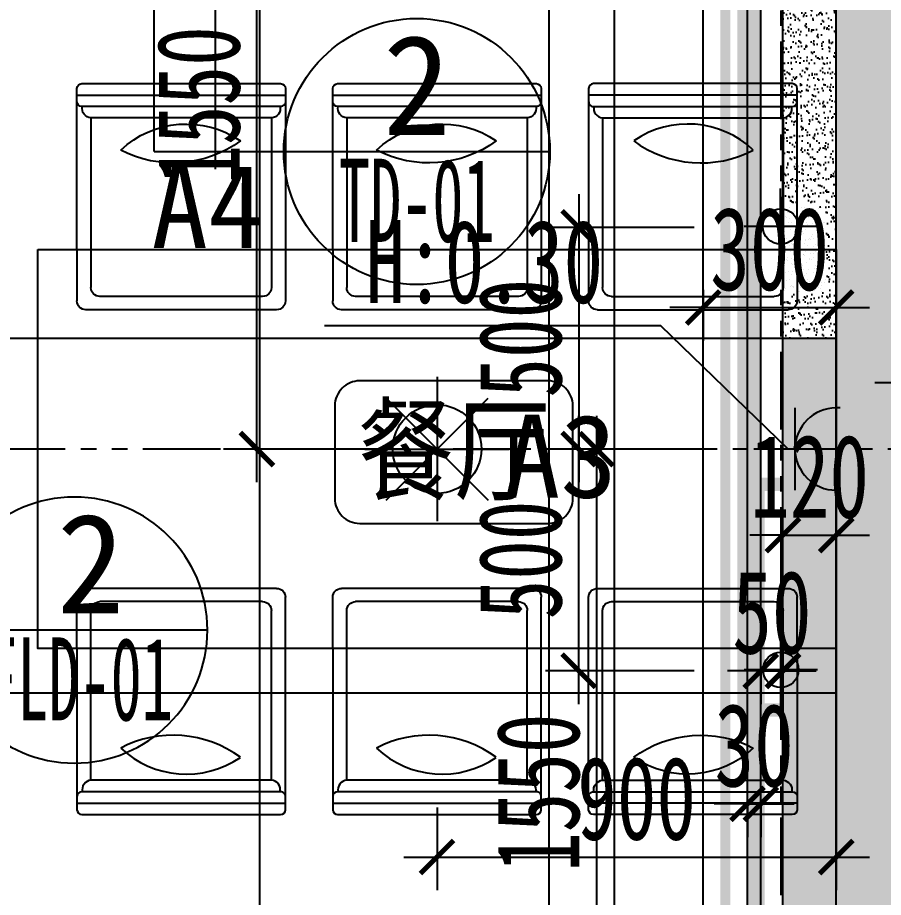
# Model space of a CAD drawing. Header units: millimetres. Extents: x -235126 to 312941, y -228449 to 114042.
# Drawn here: x -6197 to -4244, y -137798 to -135814 of the extents above; entities that cross this region are included whole.
import ezdxf
from ezdxf.enums import TextEntityAlignment as Align
from ezdxf.lldxf.tags import DXFTag

# ---------------------------------------------------------------- set-up
doc = ezdxf.new("R2010")
doc.units = ezdxf.units.MM
doc.header["$LTSCALE"] = 800
for name, pattern in [('CENTER2', [1.125, 0.75, -0.125, 0.125, -0.125]), ('DASH', [0.35, 0.25, -0.1]), ('PHANTOM2', [1.25, 0.625, -0.125, 0.125, -0.125, 0.125, -0.125])]:
    doc.linetypes.add(name, pattern=pattern)
doc.layers.get('DEFPOINTS').update_dxf_attribs({"color": 250})
for name, color, linetype in [('_WALL', 6, 'Continuous'), ('AR-NEWWALL-新砌间墙', 4, 'Continuous'), ('DD-EL', 3, 'Continuous'), ('EQUIP-插座', 3, 'Continuous'), ('EQUIP-照明', 3, 'Continuous'), ('FC-BHTACH1-地坪铺砌', 8, 'Continuous'), ('FF-FURN1-活动家具', 1, 'Continuous'), ('FF-TIXT-平面标注', 7, 'Continuous'), ('RC-DIM1-造型尺寸', 7, 'Continuous'), ('RC-DIM2-灯具尺寸', 7, 'Continuous'), ('RC-FIXTURE-天花造型', 1, 'Continuous'), ('RC-LIGHT-灯具', 2, 'Continuous'), ('RC-天花标高', 7, 'Continuous'), ('t景森a-砼', 6, 'Continuous'), ('WALL', 4, 'Continuous')]:
    doc.layers.add(name, color=color, linetype=linetype)
doc.styles.add('HZDX', font='isocp3.shx', dxfattribs={"width": 0.8, "bigfont": 'hzdx.shx'})
doc.styles.get("Standard").update_dxf_attribs({"font": 'arial.ttf'})
doc.styles.add('宋-ZY', font='')
doc.styles.add('宋-图框', font='', dxfattribs={"width": 0.7})
doc.styles.add('黑体', font='simhei.ttf', dxfattribs={"width": 0.8})
doc.styles.get('宋-ZY').set_extended_font_data('SimSun')
doc.styles.get('宋-图框').set_extended_font_data('SimSun')
tags = doc.linetypes.add('HIDDEN2', pattern=[0.1875, 0.125, -0.0625]).pattern_tags.tags
tags[6:7] = [DXFTag(74, 4), DXFTag(75, 0), DXFTag(340, '0'), DXFTag(46, 1.0), DXFTag(50, 0.0), DXFTag(44, 0.0), DXFTag(45, 0.0)]
tags[4:5] = [DXFTag(74, 4), DXFTag(75, 0), DXFTag(340, '0'), DXFTag(46, 1.0), DXFTag(50, 0.0), DXFTag(44, 0.0), DXFTag(45, 0.0)]
doc.dimstyles.new('1比75', dxfattribs={"dimscale": 75, "dimtxt": 2.5, "dimasz": 1, "dimexe": 1, "dimexo": 1.5, "dimgap": 0.5, "dimtad": 1, "dimdec": 0, "dimzin": 0, "dimdsep": 46, "dimtxsty": '宋-图框', "dimblk": 'ARCHTICK', "dimcen": 0.09, "dimdle": 1, "dimclrd": 8, "dimclre": 8, "dimclrt": 2, "dimadec": 0, "dimazin": 0, "dimtfac": 1, "dimtdec": 0, "dimtix": 1, "dimtmove": 2, "dimatfit": 3, "dimldrblk": 'DOT', "dimfxl": 1, "dimtolj": 1, "dimtzin": 0, "dimlwd": -1, "dimlwe": -1, "dimarcsym": 0})
doc.dimstyles.new('1：10', dxfattribs={"dimscale": 10, "dimtxt": 3.5, "dimasz": 1.5, "dimexe": 1.5, "dimexo": 1.5, "dimgap": 1.5, "dimtad": 1, "dimdec": 0, "dimzin": 0, "dimdsep": 46, "dimtxsty": 'Standard', "dimblk": 'ARCHTICK', "dimcen": 0, "dimdle": 1.5, "dimclrd": 8, "dimclre": 8, "dimclrt": 7, "dimadec": 0, "dimazin": 0, "dimtfac": 1, "dimtdec": 0, "dimtmove": 2, "dimatfit": 3, "dimldrblk": 'DOT', "dimfxl": 1, "dimtolj": 1, "dimtzin": 0, "dimarcsym": 0})
pattern_1 = [(37.5, (-7150.803, -143136.554), (-0.818914, 25.04871), [0, -19.76, 0, -22.1, 0, -21.125]), (7.5, (-7150.803, -143136.554), (23.0071, 36.6879), [0, -10.66, 0, -17.81, 0, -6.825]), (327.5, (-7166.793, -143136.554), (40.483844, 0.07357), [0, -6.5, 0, -23.4, 0, -30.55]), (317.5, (-7166.793, -143136.554), (39.07965, 11.40978), [0, -3.25, 0, -15.34, 0, -17.55])]

# ---------------------------------------------------------------- blocks, each defined once
blk = doc.blocks.new('_ArchTick')
at = {"color": 0, "linetype": 'ByBlock', "const_width": 0.15}
blk.add_lwpolyline([(-0.5, -0.5), (0.5, 0.5)], dxfattribs=at)
blk = doc.blocks.new('*D197')
at = {"layer": 'DEFPOINTS', "color": 8, "lineweight": -2, "transparency": 16777216}
for p, q in [((39107.3, 16163.3), (39107.3, 16280.2)), ((40907.3, 16163.3), (40907.3, 16280.2)), ((39092.3, 16265.2), (40922.3, 16265.2))]:
    blk.add_line(p, q, dxfattribs=at)
at = {"layer": 'DEFPOINTS', "color": 0, "transparency": 16777216}
for p in [(40907.3, 16265.2), (39107.3, 16148.3), (40907.3, 16148.3)]:
    blk.add_point(p, dxfattribs=at)
at = {"layer": 'DEFPOINTS', "color": 8, "lineweight": -2, "transparency": 16777216, "xscale": 15, "yscale": 15, "zscale": 15, "rotation": 180}
blk.add_blockref('_ArchTick', (39107.3, 16265.2), dxfattribs=at)
at = {"layer": 'DEFPOINTS', "color": 8, "lineweight": -2, "transparency": 16777216, "xscale": 15, "yscale": 15, "zscale": 15}
blk.add_blockref('_ArchTick', (40907.3, 16265.2), dxfattribs=at)
at = {"layer": 'DEFPOINTS', "color": 7, "transparency": 16777216, "insert": (40007.3, 16298.1), "char_height": 35, "attachment_point": 5}
blk.add_mtext('\\A1;1800', dxfattribs=at)
blk = doc.blocks.new('_Dot')
at = {"color": 0, "linetype": 'ByBlock', "lineweight": -2}
blk.add_line((-0.5, 0), (-1, 0), dxfattribs=at)
at = {"color": 0, "linetype": 'ByBlock', "const_width": 0.5}
blk.add_lwpolyline([(-0.25, 0, 1), (0.25, 0, 1)], format="xyb", close=True, dxfattribs=at)
blk = doc.blocks.new('*D200')
at = {"layer": 'DEFPOINTS', "color": 8, "lineweight": -2, "transparency": 16777216}
for p, q in [((40709.6, 16613.3), (40709.6, 15683.3)), ((40578.4, 16598.3), (40724.6, 16598.3)), ((40578.4, 15698.3), (40724.6, 15698.3))]:
    blk.add_line(p, q, dxfattribs=at)
at = {"layer": 'DEFPOINTS', "color": 0, "transparency": 16777216}
for p in [(40563.4, 16598.3), (40563.4, 15698.3), (40709.6, 15698.3)]:
    blk.add_point(p, dxfattribs=at)
at = {"layer": 'DEFPOINTS', "color": 8, "lineweight": -2, "transparency": 16777216, "xscale": 15, "yscale": 15, "zscale": 15}
for p, rotation in [((40709.6, 16598.3), 90), ((40709.6, 15698.3), 270)]:
    blk.add_blockref('_ArchTick', p, dxfattribs=dict(at, rotation=rotation))
at = {"layer": 'DEFPOINTS', "color": 7, "transparency": 16777216, "insert": (40676.8, 16148.3), "char_height": 35, "attachment_point": 5, "rotation": 90}
blk.add_mtext('\\A1;900', dxfattribs=at)
blk = doc.blocks.new('*D198')
at = {"layer": 'DEFPOINTS', "color": 8, "lineweight": -2, "transparency": 16777216}
for p, q in [((39195.4, 16765), (39195.4, 16696.4)), ((39665.4, 16765), (39665.4, 16696.4)), ((39180.4, 16711.4), (39680.4, 16711.4))]:
    blk.add_line(p, q, dxfattribs=at)
at = {"layer": 'DEFPOINTS', "color": 0, "transparency": 16777216}
for p in [(39195.4, 16780), (39665.4, 16780), (39665.4, 16711.4)]:
    blk.add_point(p, dxfattribs=at)
at = {"layer": 'DEFPOINTS', "color": 8, "lineweight": -2, "transparency": 16777216, "xscale": 15, "yscale": 15, "zscale": 15, "rotation": 180}
blk.add_blockref('_ArchTick', (39195.4, 16711.4), dxfattribs=at)
at = {"layer": 'DEFPOINTS', "color": 8, "lineweight": -2, "transparency": 16777216, "xscale": 15, "yscale": 15, "zscale": 15}
blk.add_blockref('_ArchTick', (39665.4, 16711.4), dxfattribs=at)
at = {"layer": 'DEFPOINTS', "color": 7, "transparency": 16777216, "insert": (39430.4, 16744.3), "char_height": 35, "attachment_point": 5}
blk.add_mtext('\\A1;470', dxfattribs=at)
blk = doc.blocks.new('*D201')
at = {"layer": 'DEFPOINTS', "color": 8, "lineweight": -2, "transparency": 16777216}
for p, q in [((39554.5, 16987.5), (39554.5, 16447.5)), ((39445.4, 16972.5), (39569.5, 16972.5)), ((39445.4, 16462.5), (39569.5, 16462.5))]:
    blk.add_line(p, q, dxfattribs=at)
at = {"layer": 'DEFPOINTS', "color": 0, "transparency": 16777216}
for p in [(39430.4, 16972.5), (39430.4, 16462.5), (39554.5, 16462.5)]:
    blk.add_point(p, dxfattribs=at)
at = {"layer": 'DEFPOINTS', "color": 8, "lineweight": -2, "transparency": 16777216, "xscale": 15, "yscale": 15, "zscale": 15}
for p, rotation in [((39554.5, 16972.5), 90), ((39554.5, 16462.5), 270)]:
    blk.add_blockref('_ArchTick', p, dxfattribs=dict(at, rotation=rotation))
at = {"layer": 'DEFPOINTS', "color": 7, "transparency": 16777216, "insert": (39521.7, 16717.5), "char_height": 35, "attachment_point": 5, "rotation": 90}
blk.add_mtext('\\A1;510', dxfattribs=at)
blk = doc.blocks.new('*D387')
at = {"layer": 'DEFPOINTS', "color": 0, "transparency": 16777216}
for p in [(-4350.8, -136980.5), (-4470.8, -137053.2), (-4350.8, -137053.2)]:
    blk.add_point(p, dxfattribs=at)
at = {"layer": 'FC-BHTACH1-地坪铺砌', "color": 8, "transparency": 16777216}
for p, q in [((-4470.8, -136940.7), (-4470.8, -136905.5)), ((-4350.8, -136940.7), (-4350.8, -136905.5)), ((-4470.8, -136980.5), (-4545.8, -136980.5)), ((-4470.8, -136980.5), (-4350.8, -136980.5)), ((-4350.8, -136980.5), (-4275.8, -136980.5))]:
    blk.add_line(p, q, dxfattribs=at)
at = {"layer": 'FC-BHTACH1-地坪铺砌', "color": 8, "transparency": 16777216, "xscale": 75, "yscale": 75, "zscale": 75}
blk.add_blockref('_ArchTick', (-4470.8, -136980.5), dxfattribs=at)
at = {"layer": 'FC-BHTACH1-地坪铺砌', "color": 8, "transparency": 16777216, "xscale": 75, "yscale": 75, "zscale": 75, "rotation": 180}
blk.add_blockref('_ArchTick', (-4350.8, -136980.5), dxfattribs=at)
at = {"layer": 'FC-BHTACH1-地坪铺砌', "color": 2, "transparency": 16777216, "insert": (-4410.8, -136849.3), "char_height": 187.5, "attachment_point": 5, "style": '宋-图框'}
blk.add_mtext('\\A1;120', dxfattribs=at)
blk = doc.blocks.new('*D388')
at = {"layer": 'DEFPOINTS', "color": 0, "transparency": 16777216}
for p in [(-4520.8, -137176.7), (-4470.8, -137176.7), (-4470.8, -137286.8)]:
    blk.add_point(p, dxfattribs=at)
at = {"layer": 'FC-BHTACH1-地坪铺砌', "color": 8, "transparency": 16777216}
for p, q in [((-4520.8, -137286.8), (-4595.8, -137286.8)), ((-4520.8, -137286.8), (-4470.8, -137286.8)), ((-4520.8, -137289.2), (-4520.8, -137361.8)), ((-4470.8, -137286.8), (-4395.8, -137286.8)), ((-4470.8, -137289.2), (-4470.8, -137361.8))]:
    blk.add_line(p, q, dxfattribs=at)
at = {"layer": 'FC-BHTACH1-地坪铺砌', "color": 8, "transparency": 16777216, "xscale": 75, "yscale": 75, "zscale": 75}
blk.add_blockref('_ArchTick', (-4520.8, -137286.8), dxfattribs=at)
at = {"layer": 'FC-BHTACH1-地坪铺砌', "color": 8, "transparency": 16777216, "xscale": 75, "yscale": 75, "zscale": 75, "rotation": 180}
blk.add_blockref('_ArchTick', (-4470.8, -137286.8), dxfattribs=at)
at = {"layer": 'FC-BHTACH1-地坪铺砌', "color": 2, "transparency": 16777216, "insert": (-4495.8, -137155.5), "char_height": 187.5, "attachment_point": 5, "style": '宋-图框'}
blk.add_mtext('\\A1;50', dxfattribs=at)
blk = doc.blocks.new('*D389')
at = {"layer": 'DEFPOINTS', "color": 0, "transparency": 16777216}
for p in [(-4550.8, -137472.2), (-4520.8, -137472.2), (-4520.8, -137586.6)]:
    blk.add_point(p, dxfattribs=at)
at = {"layer": 'FC-BHTACH1-地坪铺砌', "color": 8, "transparency": 16777216}
for p, q in [((-4550.8, -137586.6), (-4625.8, -137586.6)), ((-4550.8, -137584.7), (-4550.8, -137661.6)), ((-4550.8, -137586.6), (-4520.8, -137586.6)), ((-4520.8, -137584.7), (-4520.8, -137661.6)), ((-4520.8, -137586.6), (-4445.8, -137586.6))]:
    blk.add_line(p, q, dxfattribs=at)
at = {"layer": 'FC-BHTACH1-地坪铺砌', "color": 8, "transparency": 16777216, "xscale": 75, "yscale": 75, "zscale": 75}
blk.add_blockref('_ArchTick', (-4550.8, -137586.6), dxfattribs=at)
at = {"layer": 'FC-BHTACH1-地坪铺砌', "color": 8, "transparency": 16777216, "xscale": 75, "yscale": 75, "zscale": 75, "rotation": 180}
blk.add_blockref('_ArchTick', (-4520.8, -137586.6), dxfattribs=at)
at = {"layer": 'FC-BHTACH1-地坪铺砌', "color": 2, "transparency": 16777216, "insert": (-4535.8, -137455.3), "char_height": 187.5, "attachment_point": 5, "style": '宋-图框'}
blk.add_mtext('\\A1;30', dxfattribs=at)
blk = doc.blocks.new('*D402')
at = {"layer": 'DEFPOINTS', "color": 0, "transparency": 16777216}
for p in [(-5239.6, -135736.6), (-4998.2, -135736.6), (-4998.2, -142136.6)]:
    blk.add_point(p, dxfattribs=at)
at = {"layer": 'FC-BHTACH1-地坪铺砌', "color": 8, "transparency": 16777216}
for p, q in [((-4998.2, -142211.6), (-4998.2, -135661.6)), ((-5127.1, -135736.6), (-4923.2, -135736.6)), ((-4885.7, -142136.6), (-4923.2, -142136.6))]:
    blk.add_line(p, q, dxfattribs=at)
at = {"layer": 'FC-BHTACH1-地坪铺砌', "color": 8, "transparency": 16777216, "xscale": 75, "yscale": 75, "zscale": 75}
for p, rotation in [((-4998.2, -135736.6), 90), ((-4998.2, -142136.6), 270)]:
    blk.add_blockref('_ArchTick', p, dxfattribs=dict(at, rotation=rotation))
at = {"layer": 'FC-BHTACH1-地坪铺砌', "color": 2, "transparency": 16777216, "insert": (-5129.5, -138936.6), "char_height": 187.5, "attachment_point": 5, "rotation": 90, "style": '宋-图框'}
blk.add_mtext('\\A1;8×800=6400', dxfattribs=at)
blk = doc.blocks.new('A$C2B93074D')
at = {"layer": 'RC-LIGHT-灯具', "color": 7}
for p, q in [((2.475, 4.642), (2.475, 0.307)), ((0.942, 0.942), (4.008, 4.008)), ((0.942, 4.008), (4.008, 0.942)), ((0.307, 2.475), (4.642, 2.475))]:
    blk.add_line(p, q, dxfattribs=at)
at = {"layer": 'RC-LIGHT-灯具'}
blk.add_circle((2.475, 2.475), 1.333, dxfattribs=at)
blk = doc.blocks.new('*D426')
at = {"layer": 'DEFPOINTS', "color": 0, "transparency": 16777216}
for p in [(-4650.8, -136315), (-4350.8, -136315), (-4350.8, -136467.2)]:
    blk.add_point(p, dxfattribs=at)
at = {"layer": 'RC-DIM1-造型尺寸', "color": 8, "transparency": 16777216}
for p, q in [((-4650.8, -136427.5), (-4650.8, -136542.2)), ((-4350.8, -136427.5), (-4350.8, -136542.2)), ((-4650.8, -136467.2), (-4725.8, -136467.2)), ((-4650.8, -136467.2), (-4350.8, -136467.2)), ((-4350.8, -136467.2), (-4275.8, -136467.2))]:
    blk.add_line(p, q, dxfattribs=at)
at = {"layer": 'RC-DIM1-造型尺寸', "color": 8, "transparency": 16777216, "xscale": 75, "yscale": 75, "zscale": 75}
blk.add_blockref('_ArchTick', (-4650.8, -136467.2), dxfattribs=at)
at = {"layer": 'RC-DIM1-造型尺寸', "color": 8, "transparency": 16777216, "xscale": 75, "yscale": 75, "zscale": 75, "rotation": 180}
blk.add_blockref('_ArchTick', (-4350.8, -136467.2), dxfattribs=at)
at = {"layer": 'RC-DIM1-造型尺寸', "color": 2, "transparency": 16777216, "insert": (-4500.8, -136336), "char_height": 187.5, "attachment_point": 5, "style": '宋-图框'}
blk.add_mtext('\\A1;300', dxfattribs=at)
blk = doc.blocks.new('*D497')
at = {"layer": 'DEFPOINTS', "color": 0, "transparency": 16777216}
for p in [(-5657, -135236.6), (-5250.8, -135236.6), (-5250.8, -136786.6)]:
    blk.add_point(p, dxfattribs=at)
at = {"layer": 'RC-DIM2-灯具尺寸', "color": 8, "transparency": 16777216}
for p, q in [((-5657, -136861.6), (-5657, -135161.6)), ((-5363.3, -135236.6), (-5732, -135236.6)), ((-5363.3, -136786.6), (-5732, -136786.6))]:
    blk.add_line(p, q, dxfattribs=at)
at = {"layer": 'RC-DIM2-灯具尺寸', "color": 8, "transparency": 16777216, "xscale": 75, "yscale": 75, "zscale": 75}
for p, rotation in [((-5657, -135236.6), 90), ((-5657, -136786.6), 270)]:
    blk.add_blockref('_ArchTick', p, dxfattribs=dict(at, rotation=rotation))
at = {"layer": 'RC-DIM2-灯具尺寸', "color": 2, "transparency": 16777216, "insert": (-5788.2, -136011.6), "char_height": 187.5, "attachment_point": 5, "rotation": 90, "style": '宋-图框'}
blk.add_mtext('\\A1;1550', dxfattribs=at)
blk = doc.blocks.new('A$C25E0570B')
at = {"layer": 'DD-EL'}
blk.add_hatch(color=251, dxfattribs=at).paths.add_polyline_path([(0, 3.3, 1), (3.3, 3.3)])
for p, q in [((0, 3.465), (0, 3.3)), ((0, 3.3), (3.3, 3.3)), ((3.3, 3.465), (3.3, 3.3)), ((3.3, 1.65), (0, 1.65)), ((1.65, 1.65), (1.65, 0))]:
    blk.add_line(p, q)
blk.add_arc((1.65, 3.3), 1.65, 180, 0)
blk = doc.blocks.new('*D578')
at = {"layer": 'DEFPOINTS', "color": 0, "transparency": 16777216}
for p in [(-4536.4, -136786.6), (-4891.2, -138336.6), (-4350.8, -138336.6)]:
    blk.add_point(p, dxfattribs=at)
at = {"layer": 'EQUIP-插座', "color": 8, "transparency": 16777216}
for p, q in [((-4891.2, -136711.6), (-4891.2, -138411.6)), ((-4648.9, -136786.6), (-4966.2, -136786.6)), ((-4463.3, -138336.6), (-4966.2, -138336.6))]:
    blk.add_line(p, q, dxfattribs=at)
at = {"layer": 'EQUIP-插座', "color": 8, "transparency": 16777216, "xscale": 75, "yscale": 75, "zscale": 75}
for p, rotation in [((-4891.2, -136786.6), 90), ((-4891.2, -138336.6), 270)]:
    blk.add_blockref('_ArchTick', p, dxfattribs=dict(at, rotation=rotation))
at = {"layer": 'EQUIP-插座', "color": 2, "transparency": 16777216, "insert": (-5022.4, -137561.6), "char_height": 187.5, "attachment_point": 5, "rotation": 90, "style": '宋-图框'}
blk.add_mtext('\\A1;1550', dxfattribs=at)
blk = doc.blocks.new('dfsdfsdfsd')
at = {"layer": 'RC-FIXTURE-天花造型', "color": 8}
for p, q in [((-4467, -136548.5), (-4467, -136373.5)), ((-4384, -136459), (-4549.5, -136459))]:
    blk.add_line(p, q, dxfattribs=at)
at = {"layer": 'RC-FIXTURE-天花造型', "color": 1}
blk.add_circle((-4467, -136459), 40, dxfattribs=at)
blk = doc.blocks.new('*D582')
at = {"layer": 'DEFPOINTS', "color": 0, "transparency": 16777216}
for p in [(-4350.8, -136988.7), (-5250.8, -137482.6), (-4350.8, -137706.6)]:
    blk.add_point(p, dxfattribs=at)
at = {"layer": 'RC-DIM2-灯具尺寸', "color": 8, "transparency": 16777216}
for p, q in [((-4350.8, -137101.2), (-4350.8, -137781.6)), ((-5250.8, -137595.1), (-5250.8, -137781.6)), ((-5325.8, -137706.6), (-4275.8, -137706.6))]:
    blk.add_line(p, q, dxfattribs=at)
at = {"layer": 'RC-DIM2-灯具尺寸', "color": 8, "transparency": 16777216, "xscale": 75, "yscale": 75, "zscale": 75, "rotation": 180}
blk.add_blockref('_ArchTick', (-5250.8, -137706.6), dxfattribs=at)
at = {"layer": 'RC-DIM2-灯具尺寸', "color": 8, "transparency": 16777216, "xscale": 75, "yscale": 75, "zscale": 75}
blk.add_blockref('_ArchTick', (-4350.8, -137706.6), dxfattribs=at)
at = {"layer": 'RC-DIM2-灯具尺寸', "color": 2, "transparency": 16777216, "insert": (-4800.8, -137575.3), "char_height": 187.5, "attachment_point": 5, "style": '宋-图框'}
blk.add_mtext('\\A1;900', dxfattribs=at)
blk = doc.blocks.new('A$C64543D7B')
at = {"color": 2}
blk.add_line((0.063, 4), (8.063, 4), dxfattribs=at)
blk.add_circle((4.063, 4), 4, dxfattribs=at)
at = {"color": 6, "style": '黑体'}
blk.add_attdef('方向', text='', height=2.743, dxfattribs=at).set_placement((4.002, 5.768), align=Align.MIDDLE_CENTER)
at = {"color": 6, "style": 'HZDX', "width": 0.5}
blk.add_attdef('图号', text='', height=2.469, dxfattribs=at).set_placement((4.002, 2.262), align=Align.MIDDLE_CENTER)
blk = doc.blocks.new('*D990')
at = {"layer": 'DEFPOINTS', "color": 0, "transparency": 16777216}
for p in [(-4558.8, -136286.6), (-4931.4, -136786.6), (-4650.8, -136786.6)]:
    blk.add_point(p, dxfattribs=at)
at = {"layer": 'RC-DIM2-灯具尺寸', "color": 8, "transparency": 16777216}
for p, q in [((-4931.4, -136211.6), (-4931.4, -136861.6)), ((-4671.3, -136286.6), (-5006.4, -136286.6)), ((-4763.3, -136786.6), (-5006.4, -136786.6))]:
    blk.add_line(p, q, dxfattribs=at)
at = {"layer": 'RC-DIM2-灯具尺寸', "color": 8, "transparency": 16777216, "xscale": 75, "yscale": 75, "zscale": 75}
for p, rotation in [((-4931.4, -136286.6), 90), ((-4931.4, -136786.6), 270)]:
    blk.add_blockref('_ArchTick', p, dxfattribs=dict(at, rotation=rotation))
at = {"layer": 'RC-DIM2-灯具尺寸', "color": 2, "transparency": 16777216, "insert": (-5062.6, -136536.6), "char_height": 187.5, "attachment_point": 5, "rotation": 90, "style": '宋-图框'}
blk.add_mtext('\\A1;500', dxfattribs=at)
blk = doc.blocks.new('*D991')
at = {"layer": 'DEFPOINTS', "color": 0, "transparency": 16777216}
for p in [(-4931.4, -136786.6), (-4650.8, -136786.6), (-4558.8, -137286.6)]:
    blk.add_point(p, dxfattribs=at)
at = {"layer": 'RC-DIM2-灯具尺寸', "color": 8, "transparency": 16777216}
for p, q in [((-4931.4, -137361.6), (-4931.4, -136711.6)), ((-4763.3, -136786.6), (-5006.4, -136786.6)), ((-4671.3, -137286.6), (-5006.4, -137286.6))]:
    blk.add_line(p, q, dxfattribs=at)
at = {"layer": 'RC-DIM2-灯具尺寸', "color": 8, "transparency": 16777216, "xscale": 75, "yscale": 75, "zscale": 75}
for p, rotation in [((-4931.4, -136786.6), 90), ((-4931.4, -137286.6), 270)]:
    blk.add_blockref('_ArchTick', p, dxfattribs=dict(at, rotation=rotation))
at = {"layer": 'RC-DIM2-灯具尺寸', "color": 2, "transparency": 16777216, "insert": (-5062.6, -137036.6), "char_height": 187.5, "attachment_point": 5, "rotation": 90, "style": '宋-图框'}
blk.add_mtext('\\A1;500', dxfattribs=at)
blk = doc.blocks.new('fdhsfdhsdfhdfjh')
at = {"ltscale": 20}
for p, q in [((39206.2, 16972.5), (39654.6, 16972.5)), ((40231.4, 16972.5), (39783.1, 16972.5)), ((40808.3, 16972.5), (40359.9, 16972.5)), ((39195.4, 16598.3), (39195.4, 16961.6)), ((39665.4, 16961.6), (39665.4, 16598.3)), ((39772.3, 16961.6), (39772.3, 16598.3)), ((40242.3, 16598.3), (40242.3, 16961.6)), ((40349.1, 16961.6), (40349.1, 16598.3)), ((40819.1, 16598.3), (40819.1, 16961.6)), ((39195.4, 15698.3), (39195.4, 15335)), ((39665.4, 15335), (39665.4, 15698.3)), ((39772.3, 15335), (39772.3, 15698.3)), ((40242.3, 15698.3), (40242.3, 15335)), ((40349.1, 15335), (40349.1, 15698.3)), ((40819.1, 15698.3), (40819.1, 15335)), ((39206.2, 15324.2), (39654.6, 15324.2)), ((40231.4, 15324.2), (39783.1, 15324.2)), ((40808.3, 15324.2), (40359.9, 15324.2))]:
    blk.add_line(p, q, dxfattribs=at)
at = {"color": 251, "ltscale": 20}
for p, q in [((39195.4, 16946.7), (39665.4, 16946.7)), ((40242.3, 16946.7), (39772.3, 16946.7)), ((40819.1, 16946.7), (40349.1, 16946.7)), ((39654.6, 16921), (39206.2, 16921)), ((39783.1, 16921), (40231.4, 16921)), ((40359.9, 16921), (40808.3, 16921)), ((39226.9, 16895.3), (39226.9, 16598.3)), ((39633.9, 16895.3), (39226.9, 16895.3)), ((39633.9, 16895.3), (39633.9, 16598.3)), ((39803.7, 16895.3), (39803.7, 16598.3)), ((39803.7, 16895.3), (40210.8, 16895.3)), ((40210.8, 16895.3), (40210.8, 16598.3)), ((40380.6, 16895.3), (40380.6, 16598.3)), ((40380.6, 16895.3), (40787.6, 16895.3)), ((40787.6, 16895.3), (40787.6, 16598.3)), ((39195.4, 16598.3), (39195.4, 16482.5)), ((39226.9, 16598.3), (39226.9, 16512.5)), ((39633.9, 16598.3), (39633.9, 16512.5)), ((39665.4, 16598.3), (39665.4, 16482.5)), ((39772.3, 16598.3), (39772.3, 16482.5)), ((39803.7, 16598.3), (39803.7, 16512.5)), ((40210.8, 16598.3), (40210.8, 16512.5)), ((40242.3, 16598.3), (40242.3, 16482.5)), ((40349.1, 16598.3), (40349.1, 16482.5)), ((40380.6, 16598.3), (40380.6, 16512.5)), ((40787.6, 16598.3), (40787.6, 16512.5)), ((40819.1, 16598.3), (40819.1, 16482.5)), ((39613.9, 16492.5), (39246.9, 16492.5)), ((39823.7, 16492.5), (40190.8, 16492.5)), ((40400.6, 16492.5), (40767.6, 16492.5)), ((39645.4, 16462.5), (39215.4, 16462.5)), ((39792.3, 16462.5), (40222.3, 16462.5)), ((40369.1, 16462.5), (40799.1, 16462.5)), ((39645.4, 15834.2), (39215.4, 15834.2)), ((39792.3, 15834.2), (40222.3, 15834.2)), ((40369.1, 15834.2), (40799.1, 15834.2)), ((39195.4, 15698.3), (39195.4, 15814.2)), ((39665.4, 15698.3), (39665.4, 15814.2)), ((39772.3, 15698.3), (39772.3, 15814.2)), ((40242.3, 15698.3), (40242.3, 15814.2)), ((40349.1, 15698.3), (40349.1, 15814.2)), ((40819.1, 15698.3), (40819.1, 15814.2)), ((39613.9, 15804.2), (39246.9, 15804.2)), ((39823.7, 15804.2), (40190.8, 15804.2)), ((40400.6, 15804.2), (40767.6, 15804.2)), ((39226.9, 15698.3), (39226.9, 15784.2)), ((39633.9, 15698.3), (39633.9, 15784.2)), ((39803.7, 15698.3), (39803.7, 15784.2)), ((40210.8, 15698.3), (40210.8, 15784.2)), ((40380.6, 15698.3), (40380.6, 15784.2)), ((40787.6, 15698.3), (40787.6, 15784.2)), ((39226.9, 15401.3), (39226.9, 15698.3)), ((39633.9, 15401.3), (39633.9, 15698.3)), ((39803.7, 15401.3), (39803.7, 15698.3)), ((40210.8, 15401.3), (40210.8, 15698.3)), ((40380.6, 15401.3), (40380.6, 15698.3)), ((40787.6, 15401.3), (40787.6, 15698.3)), ((39633.9, 15401.3), (39226.9, 15401.3)), ((39803.7, 15401.3), (40210.8, 15401.3)), ((40380.6, 15401.3), (40787.6, 15401.3)), ((39654.6, 15375.6), (39206.2, 15375.6)), ((39783.1, 15375.6), (40231.4, 15375.6)), ((40359.9, 15375.6), (40808.3, 15375.6)), ((39195.4, 15349.9), (39665.4, 15349.9)), ((40242.3, 15349.9), (39772.3, 15349.9)), ((40819.1, 15349.9), (40349.1, 15349.9))]:
    blk.add_line(p, q, dxfattribs=at)
at = {"ltscale": 20}
blk.add_lwpolyline([(40907.3, 16598.3), (39107.3, 16598.3), (39107.3, 15698.3), (40907.3, 15698.3)], close=True, dxfattribs=at)
at = {"color": 251, "ltscale": 20}
for centre, start, end in [((39246.9, 16512.5), 180, 270), ((39613.9, 16512.5), 270, 0), ((39823.7, 16512.5), 180, 270), ((40190.8, 16512.5), 270, 0), ((40400.6, 16512.5), 180, 270), ((40767.6, 16512.5), 270, 0), ((39215.4, 16482.5), 180, 270), ((39645.4, 16482.5), 270, 0), ((39792.3, 16482.5), 180, 270), ((40222.3, 16482.5), 270, 0), ((40369.1, 16482.5), 180, 270), ((40799.1, 16482.5), 270, 0), ((39215.4, 15814.2), 90, 180), ((39645.4, 15814.2), 0, 90), ((39792.3, 15814.2), 90, 180), ((40222.3, 15814.2), 0, 90), ((40369.1, 15814.2), 90, 180), ((40799.1, 15814.2), 0, 90), ((39246.9, 15784.2), 90, 180), ((39613.9, 15784.2), 0, 90), ((39823.7, 15784.2), 90, 180), ((40190.8, 15784.2), 0, 90), ((40400.6, 15784.2), 90, 180), ((40767.6, 15784.2), 0, 90)]:
    blk.add_arc(centre, 20, start, end, dxfattribs=at)
at = {"ltscale": 20, "extrusion": (0, 0, -1)}
for centre, major_axis, start_param, end_param in [((39206.2, 16961.6), (-7.64, 7.64), 5.497787, 7.068583), ((39654.6, 16961.6), (7.64, 7.64), -0.785398, 0.785398), ((39783.1, 15335), (-7.64, -7.64), -0.785398, 0.785398), ((40231.4, 15335), (7.64, -7.64), 5.497787, 7.068583), ((40359.9, 15335), (-7.64, -7.64), -0.785398, 0.785398), ((40808.3, 15335), (7.64, -7.64), 5.497787, 7.068583)]:
    blk.add_ellipse(centre, major_axis=major_axis, ratio=1, start_param=start_param, end_param=end_param, dxfattribs=at)
at = {"ltscale": 20}
for centre, major_axis, start_param, end_param in [((39783.1, 16961.6), (-7.64, 7.64), -0.785398, 0.785398), ((40231.4, 16961.6), (7.64, 7.64), 5.497787, 7.068583), ((40359.9, 16961.6), (-7.64, 7.64), -0.785398, 0.785398), ((40808.3, 16961.6), (7.64, 7.64), 5.497787, 7.068583), ((39206.2, 15335), (-7.64, -7.64), 5.497787, 7.068583), ((39654.6, 15335), (7.64, -7.64), -0.785398, 0.785398)]:
    blk.add_ellipse(centre, major_axis=major_axis, ratio=1, start_param=start_param, end_param=end_param, dxfattribs=at)
at = {"color": 251, "ltscale": 20, "extrusion": (0, 0, -1)}
for centre, major_axis, ratio, start_param, end_param in [((39206.2, 16931.8), (-7.64, 7.64), 1, 3.926991, 5.497787), ((39654.6, 16931.8), (-7.64, 7.64), 1, 2.356194, 3.926991), ((39228.4, 16916.7), (15.2, 15.2), 1, 2.43004, 4.127033), ((39632.4, 16916.7), (15.2, 15.2), 1, 0.585356, 2.282349), ((39440.9, 16677.7), (209.5, 16.2), 0.969032, 4.013158, 5.41162), ((39413.3, 17034.6), (247.9, 19.2), 0.969032, 0.995506, 2.146087), ((40024.3, 15262), (-247.9, -19.2), 0.969032, 0.995506, 2.146087), ((40601.2, 15262), (-247.9, -19.2), 0.969032, 0.995506, 2.146087), ((39996.7, 15618.9), (-209.5, -16.2), 0.969032, 4.013158, 5.41162), ((40573.6, 15618.9), (-209.5, -16.2), 0.969032, 4.013158, 5.41162), ((39805.3, 15379.9), (-15.2, -15.2), 1, 0.585356, 2.282349), ((40209.2, 15379.9), (-15.2, -15.2), 1, 2.43004, 4.127033), ((40382.1, 15379.9), (-15.2, -15.2), 1, 0.585356, 2.282349), ((40786.1, 15379.9), (-15.2, -15.2), 1, 2.43004, 4.127033), ((39783.1, 15364.8), (7.64, -7.64), 1, 2.356194, 3.926991), ((40231.4, 15364.8), (7.64, -7.64), 1, 3.926991, 5.497787), ((40359.9, 15364.8), (7.64, -7.64), 1, 2.356194, 3.926991), ((40808.3, 15364.8), (7.64, -7.64), 1, 3.926991, 5.497787)]:
    blk.add_ellipse(centre, major_axis=major_axis, ratio=ratio, start_param=start_param, end_param=end_param, dxfattribs=at)
at = {"color": 251, "ltscale": 20}
for centre, major_axis, ratio, start_param, end_param in [((39783.1, 16931.8), (7.64, 7.64), 1, 2.356194, 3.926991), ((40231.4, 16931.8), (7.64, 7.64), 1, 3.926991, 5.497787), ((40359.9, 16931.8), (7.64, 7.64), 1, 2.356194, 3.926991), ((40808.3, 16931.8), (7.64, 7.64), 1, 3.926991, 5.497787), ((39805.3, 16916.7), (-15.2, 15.2), 1, 0.585356, 2.282349), ((40209.2, 16916.7), (-15.2, 15.2), 1, 2.43004, 4.127033), ((40382.1, 16916.7), (-15.2, 15.2), 1, 0.585356, 2.282349), ((40786.1, 16916.7), (-15.2, 15.2), 1, 2.43004, 4.127033), ((39996.7, 16677.7), (-209.5, 16.2), 0.969032, 4.013158, 5.41162), ((40573.6, 16677.7), (-209.5, 16.2), 0.969032, 4.013158, 5.41162), ((40024.3, 17034.6), (-247.9, 19.2), 0.969032, 0.995506, 2.146087), ((40601.2, 17034.6), (-247.9, 19.2), 0.969032, 0.995506, 2.146087), ((39413.3, 15262), (247.9, -19.2), 0.969032, 0.995506, 2.146087), ((39440.9, 15618.9), (209.5, -16.2), 0.969032, 4.013158, 5.41162), ((39228.4, 15379.9), (15.2, -15.2), 1, 2.43004, 4.127033), ((39632.4, 15379.9), (15.2, -15.2), 1, 0.585356, 2.282349), ((39206.2, 15364.8), (-7.64, -7.64), 1, 3.926991, 5.497787), ((39654.6, 15364.8), (-7.64, -7.64), 1, 2.356194, 3.926991)]:
    blk.add_ellipse(centre, major_axis=major_axis, ratio=ratio, start_param=start_param, end_param=end_param, dxfattribs=at)
at = {"layer": 'DEFPOINTS'}
for base, p1, p2, picture, middle in [((39554.5, 16462.5), (39430.4, 16972.5), (39430.4, 16462.5), '*D201', (39521.7, 16717.5)), ((40709.6, 15698.3), (40563.4, 16598.3), (40563.4, 15698.3), '*D200', (40676.8, 16148.3))]:
    dim = blk.add_linear_dim(base=base, p1=p1, p2=p2, angle=90, dimstyle='1：10', dxfattribs=at)
    dim.commit()
    dim.dimension.update_dxf_attribs({"geometry": picture, "text_midpoint": middle})
for base, p1, p2, picture, middle in [((39665.4, 16711.4), (39195.4, 16780), (39665.4, 16780), '*D198', (39430.4, 16744.3)), ((40907.3, 16265.2), (39107.3, 16148.3), (40907.3, 16148.3), '*D197', (40007.3, 16298.1))]:
    dim = blk.add_linear_dim(base=base, p1=p1, p2=p2, dimstyle='1：10', dxfattribs=at)
    dim.commit()
    dim.dimension.update_dxf_attribs({"geometry": picture, "text_midpoint": middle})

msp = doc.modelspace()

# ---------------------------------------------------------------- hatches: boundary and pattern name
at = {"layer": 'FC-BHTACH1-地坪铺砌'}
h = msp.add_hatch(dxfattribs=at)
h.set_pattern_fill('AR-SAND', color=75, scale=13, style=0)
h.set_pattern_definition([(37.5, (-6980.803, -142966.554), (-0.818914, 25.04871), [0, -19.76, 0, -22.1, 0, -21.125]), (7.5, (-6980.803, -142966.554), (23.0071, 36.6879), [0, -10.66, 0, -17.81, 0, -6.825]), (327.5, (-6996.793, -142966.554), (40.483844, 0.07357), [0, -6.5, 0, -23.4, 0, -30.55]), (317.5, (-6996.793, -142966.554), (39.07965, 11.40978), [0, -3.25, 0, -15.34, 0, -17.55])])
h.paths.add_polyline_path([(-6980.8, -135406.6), (-6980.8, -142966.6), (-3520.8, -142966.6), (-3520.8, -138506.6), (-4520.8, -138506.6), (-4520.8, -135406.6)])
h.paths.add_polyline_path([(-6950.8, -135436.6), (-6950.8, -142936.6), (-3550.8, -142936.6), (-3550.8, -138536.6), (-4550.8, -138536.6), (-4550.8, -135436.6)], flags=16)
h = msp.add_hatch(dxfattribs=at)
h.set_pattern_fill('AR-SAND', color=75, scale=13, style=0)
h.set_pattern_definition(pattern_1)
h.paths.add_polyline_path([(-4350.8, -135736.6), (-4470.8, -135736.6), (-4470.8, -136536.6), (-4350.8, -136536.6)])
h = msp.add_hatch(dxfattribs=at)
h.set_pattern_fill('AR-SAND', color=75, scale=13, style=0)
h.set_pattern_definition(pattern_1)
h.paths.add_polyline_path([(-4470.8, -138456.6), (-3470.8, -138456.6), (-3470.8, -143016.6), (-4850.8, -143016.6), (-4850.8, -143136.6), (-3350.8, -143136.6), (-3350.8, -138336.6), (-4350.8, -138336.6), (-4350.8, -136536.6), (-4470.8, -136536.6)])
at = {"layer": 't景森a-砼'}
h = msp.add_hatch(color=8, dxfattribs=at)
h.dxf.hatch_style = 1
h.paths.add_polyline_path([(-4150.8, -135036.6), (-4150.8, -138336.6), (-4350.8, -138336.6), (-4350.8, -135236.6), (-4850.8, -135236.6), (-4850.8, -135036.6)])

# ---------------------------------------------------------------- linework, layer by layer
at = {"layer": '_WALL', "linetype": 'ByBlock'}
msp.add_lwpolyline([(-4150.8, -135036.6), (-4150.8, -138336.6), (-4350.8, -138336.6), (-4350.8, -135236.6), (-4850.8, -135236.6), (-4850.8, -135036.6), (-4150.8, -135036.6)], dxfattribs=at)
at = {"layer": 'AR-NEWWALL-新砌间墙', "color": 3, "linetype": 'HIDDEN2', "ltscale": 2, "const_width": 30}
msp.add_lwpolyline([(-4527, -136866), (-3211.5, -136866), (-3211.5, -138867), (-4527, -138867)], close=True, dxfattribs=at)
at = {"layer": 'EQUIP-插座', "color": 75, "linetype": 'HIDDEN2'}
msp.add_line((-4263.8, -136636.6), (-3291.1, -136636.6), dxfattribs=at)
at = {"layer": 'EQUIP-插座', "color": 7}
msp.add_lwpolyline([(-4459.2, -136786.6), (-4746.3, -136508.8), (-5504.5, -136508.8)], dxfattribs=at)
at = {"layer": 'EQUIP-照明', "linetype": 'HIDDEN2', "ltscale": 0.5}
msp.add_line((-5750.8, -135686.6), (-5750.8, -136155.2), dxfattribs=at)
at = {"layer": 'FC-BHTACH1-地坪铺砌', "color": 8}
for p, q in [((-5650.8, -143136.6), (-5650.8, -135236.6)), ((-4850.8, -143136.6), (-4850.8, -135236.6)), ((-8970.8, -136536.6), (-4350.8, -136536.6)), ((-8180.8, -137336.6), (-4350.8, -137336.6))]:
    msp.add_line(p, q, dxfattribs=at)
at = {"layer": 'FC-BHTACH1-地坪铺砌', "color": 3, "linetype": 'HIDDEN2', "ltscale": 2, "const_width": 30}
msp.add_lwpolyline([(-4559, -134243.3), (-2279.2, -134243.3), (-2279.2, -137375.1), (-4559, -137375.1)], close=True, dxfattribs=at)
at = {"layer": 'FC-BHTACH1-地坪铺砌', "color": 75}
msp.add_lwpolyline([(-7150.8, -135236.6), (-7150.8, -143136.6), (-3350.8, -143136.6), (-3350.8, -138336.6), (-4350.8, -138336.6), (-4350.8, -135236.6), (-7150.8, -135236.6)], dxfattribs=at)
at = {"layer": 'FC-BHTACH1-地坪铺砌', "color": 8}
for points in [[(-7030.8, -135356.6), (-7030.8, -143016.6), (-3470.8, -143016.6), (-3470.8, -138456.6), (-4470.8, -138456.6), (-4470.8, -135356.6)], [(-6980.8, -135406.6), (-6980.8, -142966.6), (-3520.8, -142966.6), (-3520.8, -138506.6), (-4520.8, -138506.6), (-4520.8, -135406.6)], [(-6950.8, -135436.6), (-6950.8, -142936.6), (-3550.8, -142936.6), (-3550.8, -138536.6), (-4550.8, -138536.6), (-4550.8, -135436.6)]]:
    msp.add_lwpolyline(points, close=True, dxfattribs=at)
at = {"layer": 'FF-TIXT-平面标注'}
msp.add_lwpolyline([(-5000.8, -136632.8), (-5425.1, -136632.8, 0.414214), (-5481.3, -136689), (-5481.3, -136898, 0.414214), (-5425.1, -136954.2), (-5000.8, -136954.2, 0.414214), (-4944.6, -136898), (-4944.6, -136689, 0.414214)], format="xyb", close=True, dxfattribs=at)
at = {"layer": 'RC-DIM2-灯具尺寸', "color": 75, "linetype": 'PHANTOM2', "ltscale": 0.35}
for p, q in [((-4475.8, -135517.4), (-4475.8, -138044.8)), ((-3989.1, -136786.6), (-6639.3, -136786.6))]:
    msp.add_line(p, q, dxfattribs=at)
at = {"layer": 'RC-FIXTURE-天花造型'}
msp.add_lwpolyline([(-3650.8, -138636.6), (-4650.8, -138636.6), (-4650.8, -135736.6), (-6850.8, -135736.6), (-6850.8, -142636.6), (-3650.8, -142636.6), (-3650.8, -139436.6)], close=True, dxfattribs=at)
at = {"layer": 'RC-LIGHT-灯具', "linetype": 'CENTER2', "ltscale": 0.5, "const_width": 22.5}
msp.add_lwpolyline([(-3600.8, -138586.6), (-4600.8, -138586.6), (-4600.8, -135686.6), (-6900.8, -135686.6), (-6900.8, -142686.6), (-3600.8, -142686.6), (-3600.8, -139436.6)], close=True, dxfattribs=at)
at = {"layer": 'RC-天花标高', "color": 2}
for q in [(-5888.5, -134962.5), (-5596.5, -136115.5)]:
    msp.add_line((-5888.5, -136115.5), q, dxfattribs=at)
at = {"layer": 'WALL'}
for p, q in [((-4350.8, -136049.1), (-4350.8, -135236.6)), ((-4350.8, -137136.6), (-4350.8, -136049.1)), ((-4350.8, -138336.6), (-4350.8, -137136.6))]:
    msp.add_line(p, q, dxfattribs=at)

# ---------------------------------------------------------------- block references
at = {"layer": 'DD-EL', "xscale": 56.25, "yscale": 56.25, "zscale": 56.25, "rotation": 269.9999999996986}
msp.add_blockref('A$C25E0570B', (-4536.4, -136693.7), dxfattribs=at)
at = {"layer": 'FC-BHTACH1-地坪铺砌', "color": 1}
ref = msp.add_blockref('A$C64543D7B', (-5763.8, -137494.8), dxfattribs=dict(at, xscale=-75, yscale=75, zscale=75))
ref.add_attrib('方向', '2', dxfattribs={"layer": '0', "color": 7, "height": 225, "style": '黑体'}).set_placement((-6031.8, -137044.8), align=Align.MIDDLE_CENTER)
ref.add_attrib('图号', 'FLD-01', dxfattribs={"layer": '0', "color": 7, "height": 187.5, "style": '宋-ZY', "width": 0.55}).set_placement((-6057, -137304.9), align=Align.MIDDLE_CENTER)
at = {"layer": 'FF-FURN1-活动家具', "xscale": -1}
msp.add_blockref('fdhsfdhsdfhdfjh', (34756.4, -152934.9), dxfattribs=at)
at = {"layer": 'RC-FIXTURE-天花造型', "color": 1}
for p in [(-9.1, 174.4), (-8.8, -825.6)]:
    msp.add_blockref('dfsdfsdfsd', p, dxfattribs=at)
at = {"layer": 'RC-LIGHT-灯具', "color": 6, "linetype": 'DASH', "xscale": 75, "yscale": 75, "zscale": 75}
msp.add_blockref('A$C2B93074D', (-5436.4, -136972.2), dxfattribs=at)
at = {"layer": 'RC-天花标高'}
ref = msp.add_blockref('A$C64543D7B', (-5601.2, -136415.5), dxfattribs=dict(at, xscale=75, yscale=75, zscale=75))
ref.add_attrib('方向', '2', dxfattribs={"layer": '0', "color": 7, "height": 225, "style": '黑体'}).set_placement((-5296.5, -135965.5), align=Align.MIDDLE_CENTER)
ref.add_attrib('图号', 'TD-01', dxfattribs={"layer": '0', "color": 7, "height": 187.5, "style": '宋-ZY', "width": 0.55}).set_placement((-5296.5, -136225.6), align=Align.MIDDLE_CENTER)

# ---------------------------------------------------------------- texts
at = {"layer": 'EQUIP-插座', "color": 7, "style": '宋-图框', "width": 0.7}
msp.add_text('H:0.30', height=187.5, dxfattribs=at).set_placement((-5412, -136457.2))
at = {"layer": 'EQUIP-照明', "char_height": 187.5, "attachment_point": 4, "line_spacing_factor": 0.84, "style": '宋-ZY'}
for s, insert in [('A4', (-5894.9, -136239.1)), ('A3', (-5100.3, -136804.1))]:
    msp.add_mtext(s, dxfattribs=dict(at, insert=insert))
at = {"layer": 'FF-TIXT-平面标注', "style": '宋-ZY', "width": 0.85}
msp.add_text('餐厅', height=187.5, rotation=360, dxfattribs=at).set_placement((-5212.7, -136788.6), align=Align.MIDDLE_CENTER)

# ---------------------------------------------------------------- dimensions: what is measured, and where the dimension line sits
at = {"layer": 'EQUIP-插座', "color": 1}
dim = msp.add_linear_dim(base=(-4891.2, -138336.6), p1=(-4536.4, -136786.6), p2=(-4350.8, -138336.6), angle=90, dimstyle='1比75', dxfattribs=at)
dim.commit()
dim.dimension.update_dxf_attribs({"geometry": '*D578', "text_midpoint": (-5022.4, -137561.6)})
at = {"layer": 'FC-BHTACH1-地坪铺砌', "color": 8}
dim = msp.add_linear_dim(base=(-4998.2, -135736.6), p1=(-4998.2, -142136.6), p2=(-5239.6, -135736.6), angle=90, text='8×800=6400', dimstyle='1比75', override={"dimfxl": 100}, dxfattribs=at)
dim.commit()
dim.dimension.update_dxf_attribs({"geometry": '*D402', "text_midpoint": (-5129.5, -138936.6)})
for base, p1, p2, picture, middle in [((-4350.8, -136980.5), (-4470.8, -137053.2), (-4350.8, -137053.2), '*D387', (-4410.8, -136849.3)), ((-4470.8, -137286.8), (-4520.8, -137176.7), (-4470.8, -137176.7), '*D388', (-4495.8, -137155.5)), ((-4520.8, -137586.6), (-4550.8, -137472.2), (-4520.8, -137472.2), '*D389', (-4535.8, -137455.3))]:
    dim = msp.add_linear_dim(base=base, p1=p1, p2=p2, dimstyle='1比75', override={"dimfxl": 100}, dxfattribs=at)
    dim.commit()
    dim.dimension.update_dxf_attribs({"geometry": picture, "text_midpoint": middle})
at = {"layer": 'RC-DIM1-造型尺寸', "color": 1}
dim = msp.add_linear_dim(base=(-4350.8, -136467.2), p1=(-4650.8, -136315), p2=(-4350.8, -136315), dimstyle='1比75', override={"dimfxl": 100}, dxfattribs=at)
dim.commit()
dim.dimension.update_dxf_attribs({"geometry": '*D426', "text_midpoint": (-4500.8, -136336)})
at = {"layer": 'RC-DIM2-灯具尺寸', "color": 1}
for base, p1, p2, angle, picture, middle in [((-5657, -135236.6), (-5250.8, -136786.6), (-5250.8, -135236.6), 90, '*D497', (-5788.2, -136011.6)), ((-4931.4, -136786.6), (-4558.8, -136286.6), (-4650.8, -136786.6), 90, '*D990', (-5062.6, -136536.6)), ((-4931.4, -136786.6), (-4558.8, -137286.6), (-4650.8, -136786.6), 270, '*D991', (-5062.6, -137036.6))]:
    dim = msp.add_linear_dim(base=base, p1=p1, p2=p2, angle=angle, dimstyle='1比75', override={"dimfxl": 100}, dxfattribs=at)
    dim.commit()
    dim.dimension.update_dxf_attribs({"geometry": picture, "text_midpoint": middle})
dim = msp.add_linear_dim(base=(-4350.8, -137706.6), p1=(-5250.8, -137482.6), p2=(-4350.8, -136988.7), dimstyle='1比75', override={"dimfxl": 100}, dxfattribs=at)
dim.commit()
dim.dimension.update_dxf_attribs({"geometry": '*D582', "text_midpoint": (-4800.8, -137575.3)})

doc.saveas('drawing.dxf')
